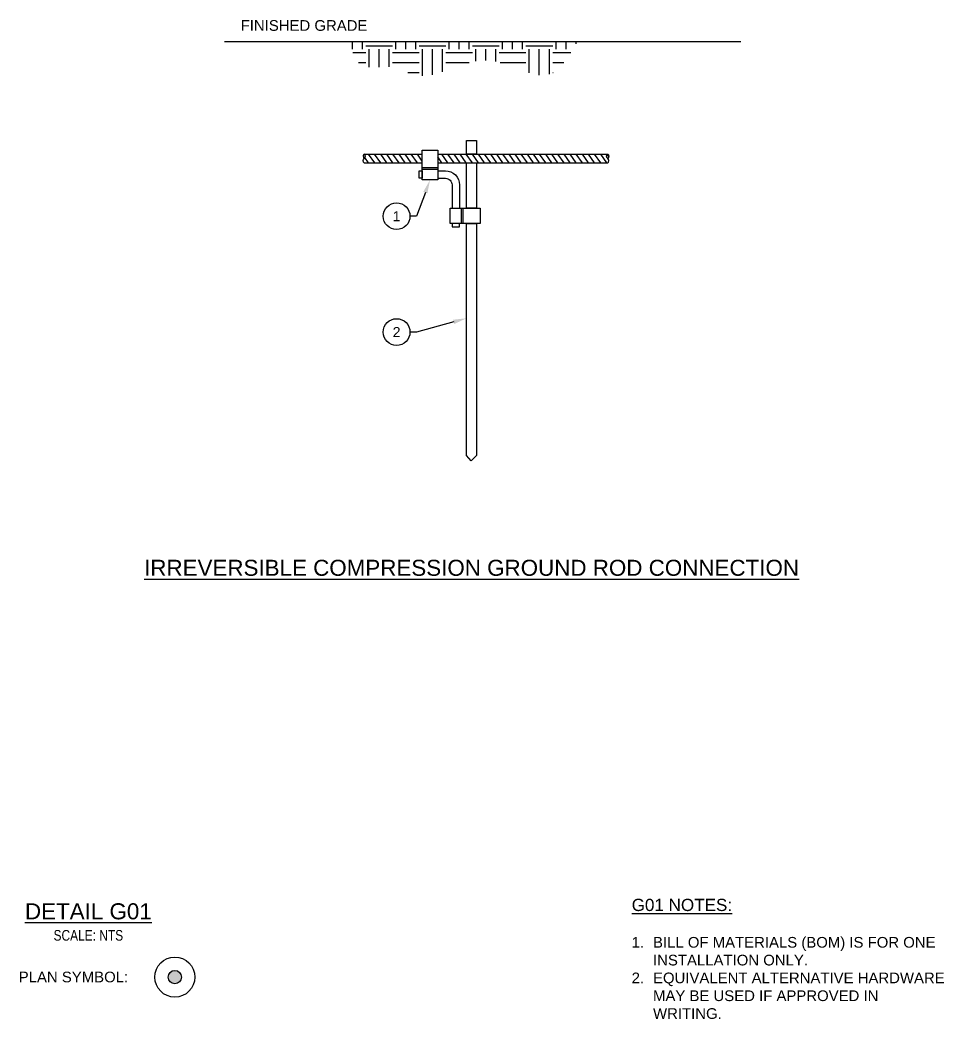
# Model space of a CAD drawing. Header units: feet. Extents: x -17.4 to 71.2, y -40.9 to 37.2.
# Drawn here: x 62.55 to 71.21, y 27.82 to 37.18 of the extents above; entities that cross this region are included whole.
import ezdxf
from ezdxf import colors
from ezdxf.entities.mleader import LeaderData, LeaderLine
from ezdxf.enums import TextEntityAlignment as Align
from ezdxf.math import Vec2, Vec3

# ---------------------------------------------------------------- set-up
doc = ezdxf.new("R2010")
doc.units = ezdxf.units.FT
doc.header["$MEASUREMENT"] = 0
doc.layers.add('E-DETL', color=7, linetype='Continuous')
doc.layers.add('G-ANNO-TEXT', color=1, linetype='Continuous')
doc.styles.add('NEI-A', font='arial.ttf')
doc.styles.get("Standard").update_dxf_attribs({"font": 'arial.ttf'})
pattern_1 = [(125, (-15.639616, -21.3273), (-0.03839775, -0.026886395), [])]

# ---------------------------------------------------------------- blocks, each defined once
blk = doc.blocks.new('_TagCircle')
at = {"color": 0, "linetype": 'ByBlock', "lineweight": -2, "transparency": 16777216}
blk.add_circle((0, 0), 0.125, dxfattribs=at)
at = {"color": 0, "transparency": 16777216, "style": 'NEI-A'}
blk.add_attdef('TAGNUMBER', text='', height=0.09375, dxfattribs=at).set_placement((0, -0.046875), align=Align.CENTER)
blk = doc.blocks.new('COMPRESSION_GROUND_ROD')
at = {"layer": 'E-DETL', "linetype": 'Continuous'}
h = blk.add_hatch(dxfattribs=at)
h.set_pattern_fill('ANSI31', color=3, scale=0.375, angle=80)
h.set_pattern_definition(pattern_1)
edge = h.paths.add_edge_path()
edge.add_line((-0.4615, -0.2082), (-0.4615, -0.1264))
edge.add_line((-0.4615, -0.1264), (-1.0037, -0.1264))
edge.add_spline(control_points=[(-1.0052, -0.1673), (-1.0103, -0.1615), (-1.0206, -0.1498), (-1.0052, -0.1148), (-0.9899, -0.1498), (-1.0001, -0.1615), (-1.0052, -0.1673), (-1.0103, -0.1732), (-1.0206, -0.1849), (-1.0103, -0.2082), (-1.0052, -0.2082)], knot_values=[0.13714, 0.13714, 0.13714, 0.13714, 0.159997, 0.182854, 0.20571, 0.228567, 0.228567, 0.228567, 0.251424, 0.27428, 0.27428, 0.27428, 0.27428], degree=3, periodic=0)
edge.add_line((-1.0052, -0.2082), (-0.4615, -0.2082))
h = blk.add_hatch(dxfattribs=at)
h.set_pattern_fill('ANSI31', color=3, scale=0.375, angle=80)
h.set_pattern_definition(pattern_1)
edge = h.paths.add_edge_path()
edge.add_spline(control_points=[(1.2755, -0.2082), (1.2806, -0.2082), (1.2908, -0.1849), (1.2806, -0.1732), (1.2755, -0.1673), (1.2704, -0.1615), (1.2602, -0.1498), (1.2755, -0.1148), (1.2908, -0.1498), (1.2806, -0.1615), (1.2755, -0.1673)], knot_values=[0.13714, 0.13714, 0.13714, 0.13714, 0.159997, 0.182854, 0.182854, 0.182854, 0.205711, 0.228567, 0.251424, 0.27428, 0.27428, 0.27428, 0.27428], degree=3, periodic=0)
edge.add_line((1.255, -0.1264), (0.0469, -0.1264))
edge.add_line((0.0469, -0.1264), (0.0469, -0.1264))
edge.add_line((0.0469, -0.1264), (-0.0469, -0.1264))
edge.add_line((-0.0469, -0.1264), (-0.3171, -0.1264))
edge.add_line((-0.3171, -0.1264), (-0.3171, -0.2082))
edge.add_line((-0.3171, -0.2082), (1.2755, -0.2082))
at = {"layer": 'E-DETL', "color": 7, "linetype": 'Continuous'}
for points in [[(-0.0469, 0), (0.0469, 0), (0.0469, -0.1264), (-0.0469, -0.1264)], [(-0.0469, -0.2082), (0.0469, -0.2082), (0.0469, -0.6334), (-0.0469, -0.6334)], [(-0.0469, -0.7778), (0.0469, -0.7778), (0.0469, -2.9487), (-0.0022, -3), (-0.0469, -2.9493)]]:
    blk.add_lwpolyline(points, close=True, dxfattribs=at)
at = {"layer": 'E-DETL', "color": 4, "linetype": 'Continuous'}
for points in [[(-0.4615, -0.0887), (-0.3171, -0.0887), (-0.3171, -0.3689), (-0.4615, -0.3689)], [(-0.4904, -0.283), (-0.4615, -0.283), (-0.4615, -0.353), (-0.4904, -0.353)], [(-0.1989, -0.6334), (0.0813, -0.6334), (0.0813, -0.7778), (-0.1989, -0.7778)], [(-0.1829, -0.8067), (-0.1129, -0.8067), (-0.1129, -0.7778), (-0.1829, -0.7778)]]:
    blk.add_lwpolyline(points, close=True, dxfattribs=at)
at = {"layer": 'E-DETL', "color": 3, "linetype": 'Continuous'}
for points in [[(-1.0052, -0.1264), (-0.4615, -0.1264)], [(-0.3171, -0.1264), (1.2755, -0.1264)], [(-1.0052, -0.2082), (-0.4615, -0.2082)], [(-0.3171, -0.2082), (1.2755, -0.2082)]]:
    blk.add_lwpolyline(points, dxfattribs=at)
at = {"layer": 'E-DETL', "color": 4, "linetype": 'Continuous'}
for points in [[(-0.4615, -0.2513), (-0.3171, -0.2513)], [(-0.4615, -0.267), (-0.3171, -0.267)], [(-0.097, -0.6334), (-0.097, -0.7776)], [(-0.0813, -0.6334), (-0.0813, -0.7778)]]:
    blk.add_lwpolyline(points, dxfattribs=at)
for points in [[(-0.3171, -0.283), (-0.2454, -0.283, -0.414214), (-0.1129, -0.4155), (-0.1129, -0.6334)], [(-0.3171, -0.353), (-0.2454, -0.353, -0.414214), (-0.1829, -0.4155), (-0.1829, -0.6334)]]:
    blk.add_lwpolyline(points, format="xyb", dxfattribs=at)
at = {"layer": 'E-DETL', "color": 3, "linetype": 'Continuous'}
for points in [[(-1.0052, -0.2082), (-1.0103, -0.2082), (-1.0206, -0.1849), (-1.0103, -0.1732), (-1.0052, -0.1673), (-1.0001, -0.1615), (-0.9899, -0.1498), (-1.0052, -0.1148), (-1.0206, -0.1498), (-1.0103, -0.1615), (-1.0052, -0.1673)], [(1.2755, -0.2082), (1.2806, -0.2082), (1.2908, -0.1849), (1.2806, -0.1732), (1.2755, -0.1673), (1.2704, -0.1615), (1.2602, -0.1498), (1.2755, -0.1148), (1.2908, -0.1498), (1.2806, -0.1615), (1.2755, -0.1673)]]:
    blk.add_open_spline(points, degree=3, knots=[0.1371404, 0.1371404, 0.1371404, 0.1371404, 0.1599971, 0.1828539, 0.1828539, 0.1828539, 0.2057106, 0.2285673, 0.2514241, 0.2742805, 0.2742805, 0.2742805, 0.2742805], dxfattribs=at)
blk = doc.blocks.new('PLAN_SYMBOL-GROUND_ROD_CONNECTION')
at = {"linetype": 'Continuous'}
h = blk.add_hatch(color=256, dxfattribs=at)
edge = h.paths.add_edge_path()
edge.add_arc((0.3125, 0), 0.0625, 0, 360)
for radius in [0.1875, 0.0625]:
    blk.add_circle((0.3125, 0), radius, dxfattribs=at)
at = {"insert": (-0.125, 0), "char_height": 0.1, "attachment_point": 6, "style": 'NEI-A'}
blk.add_mtext_dynamic_manual_height_columns('PLAN SYMBOL:', width=1.152841, gutter_width=0.5469, heights=[0], dxfattribs=at)

msp = doc.modelspace()

# ---------------------------------------------------------------- hatches: boundary and pattern name
at = {"layer": 'E-DETL', "linetype": 'Continuous'}
h = msp.add_hatch(dxfattribs=at)
h.set_pattern_fill('EARTH', color=9)
h.set_pattern_definition([(0, (50.79149, 15.43728), (0.25, 0.25), [0.25, -0.25]), (0, (50.79149, 15.53103), (0.25, 0.25), [0.25, -0.25]), (0, (50.79149, 15.62478), (0.25, 0.25), [0.25, -0.25]), (90, (50.82274, 15.65603), (-0.25, 0.25), [0.25, -0.25]), (90, (50.91649, 15.65603), (-0.25, 0.25), [0.25, -0.25]), (90, (51.01024, 15.65603), (-0.25, 0.25), [0.25, -0.25])])
edge = h.paths.add_edge_path()
edge.add_spline(control_points=[(65.63977, 36.97688), (65.66376, 36.88798), (65.71989, 36.67994), (66.04403, 36.78424), (66.33221, 36.579), (66.68789, 36.8059), (67.09821, 36.81012), (67.5227, 36.55137), (67.68812, 36.83161), (67.77388, 36.97688)], knot_values=[0, 0, 0, 0, 1.9119156, 4.4740748, 6.2060645, 9.8403195, 12.9950926, 16.1687235, 19.5849505, 19.5849505, 19.5849505, 19.5849505], degree=3, periodic=0)
edge.add_line((67.77388, 36.97688), (65.63977, 36.97688))

# ---------------------------------------------------------------- linework, layer by layer
at = {"layer": 'E-DETL', "color": 4, "linetype": 'Continuous'}
msp.add_lwpolyline([(64.46617, 36.97688), (69.30314, 36.97688)], dxfattribs=at)

# ---------------------------------------------------------------- block references
at = {"layer": 'E-DETL'}
msp.add_blockref('COMPRESSION_GROUND_ROD', (66.78182, 36.04914), dxfattribs=at)
at = {"layer": 'G-ANNO-TEXT'}
msp.add_blockref('PLAN_SYMBOL-GROUND_ROD_CONNECTION', (63.68964, 28.21661), dxfattribs=at)

# ---------------------------------------------------------------- texts
at = {"layer": 'G-ANNO-TEXT', "style": 'NEI-A'}
for s, width, gutter_width, insert, char_height, attachment_point in [('FINISHED GRADE', 1.2804074, 0.54688, (64.61883, 37.17688), 0.1, 1), ('{\\LIRREVERSIBLE COMPRESSION GROUND ROD CONNECTION}', 7.6502379, 0.54688, (66.78182, 31.97184), 0.15, 8), ('{\\H0.6x;\\LDETAIL G01\\l\\P\\H0.66667x;\\W0.8;SCALE: NTS}', 2.1770987, 0.54688, (63.192, 28.73176), 0.25, 5), ('{\\H1.1429x;\\LG01 NOTES:}\\P\\P\\pi-0.2,l0.2,t0.2;1.^IBILL OF MATERIALS (BOM) IS FOR ONE INSTALLATION ONLY.\\P2.^IEQUIVALENT ALTERNATIVE HARDWARE MAY BE USED IF APPROVED IN WRITING.', 2.9798647, 0.9375, (68.28183, 28.94934), 0.1, 1)]:
    msp.add_mtext_dynamic_manual_height_columns(s, width=width, gutter_width=gutter_width, heights=[0], dxfattribs=dict(at, insert=insert, char_height=char_height, attachment_point=attachment_point))

# ---------------------------------------------------------------- leaders
at = {"layer": 'G-ANNO-TEXT'}
ml = msp.add_multileader_block('Standard', dxfattribs=at)
ml.set_content('_TagCircle', color=256)
ml.set_attribute('TAGNUMBER', '1', width=0)
ml.set_leader_properties()
ml.build(insert=Vec2(0, 0))
ml.multileader.update_dxf_attribs({"dogleg_length": 0.0625, "arrow_head_size": 0.125})
ctx = ml.context
ctx.base_point, ctx.char_height, ctx.arrow_head_size, ctx.landing_gap_size, ctx.plane_origin = Vec3(65.95468, 35.34092), 0.1, 0.125, 0.0625, Vec3(66.61382, 33.76651)
notes = []
notes.append((ctx, [(1, (1, 1, 0), (66.26718, 35.34092), (-1, 0), 0.0625, [(0, [(66.3925, 35.6802)], 0, [])])]))
ctx.block.insert = Vec3(66.07968, 35.34092)
ml = msp.add_multileader_block('Standard', dxfattribs=at)
ml.set_content('_TagCircle', color=256)
ml.set_attribute('TAGNUMBER', '2', width=0)
ml.set_leader_properties()
ml.build(insert=Vec2(0, 0))
ml.multileader.update_dxf_attribs({"dogleg_length": 0.0625, "arrow_head_size": 0.125})
ctx = ml.context
ctx.base_point, ctx.char_height, ctx.arrow_head_size, ctx.landing_gap_size, ctx.plane_origin = Vec3(65.95468, 34.25637), 0.1, 0.125, 0.0625, Vec3(66.61382, 32.71515)
notes.append((ctx, [(1, (1, 1, 0), (66.26718, 34.25637), (-1, 0), 0.0625, [(0, [(66.73494, 34.38514)], 0, [])])]))
ctx.block.insert = Vec3(66.07968, 34.25637)
for ctx, leaders in notes:
    for number, flags, end, landing, length, lines in leaders:
        leader = LeaderData()
        leader.index, (leader.has_last_leader_line, leader.has_dogleg_vector, leader.attachment_direction) = number, flags
        leader.last_leader_point, leader.dogleg_vector, leader.dogleg_length = Vec3(end), Vec3(landing), length
        for number, points, colour, breaks in lines:
            line = LeaderLine()
            line.index, line.vertices, line.color, line.breaks = number, Vec3.list(points), colors.encode_raw_color(colour), breaks
            leader.lines.append(line)
        ctx.leaders.append(leader)

doc.saveas('drawing.dxf')
